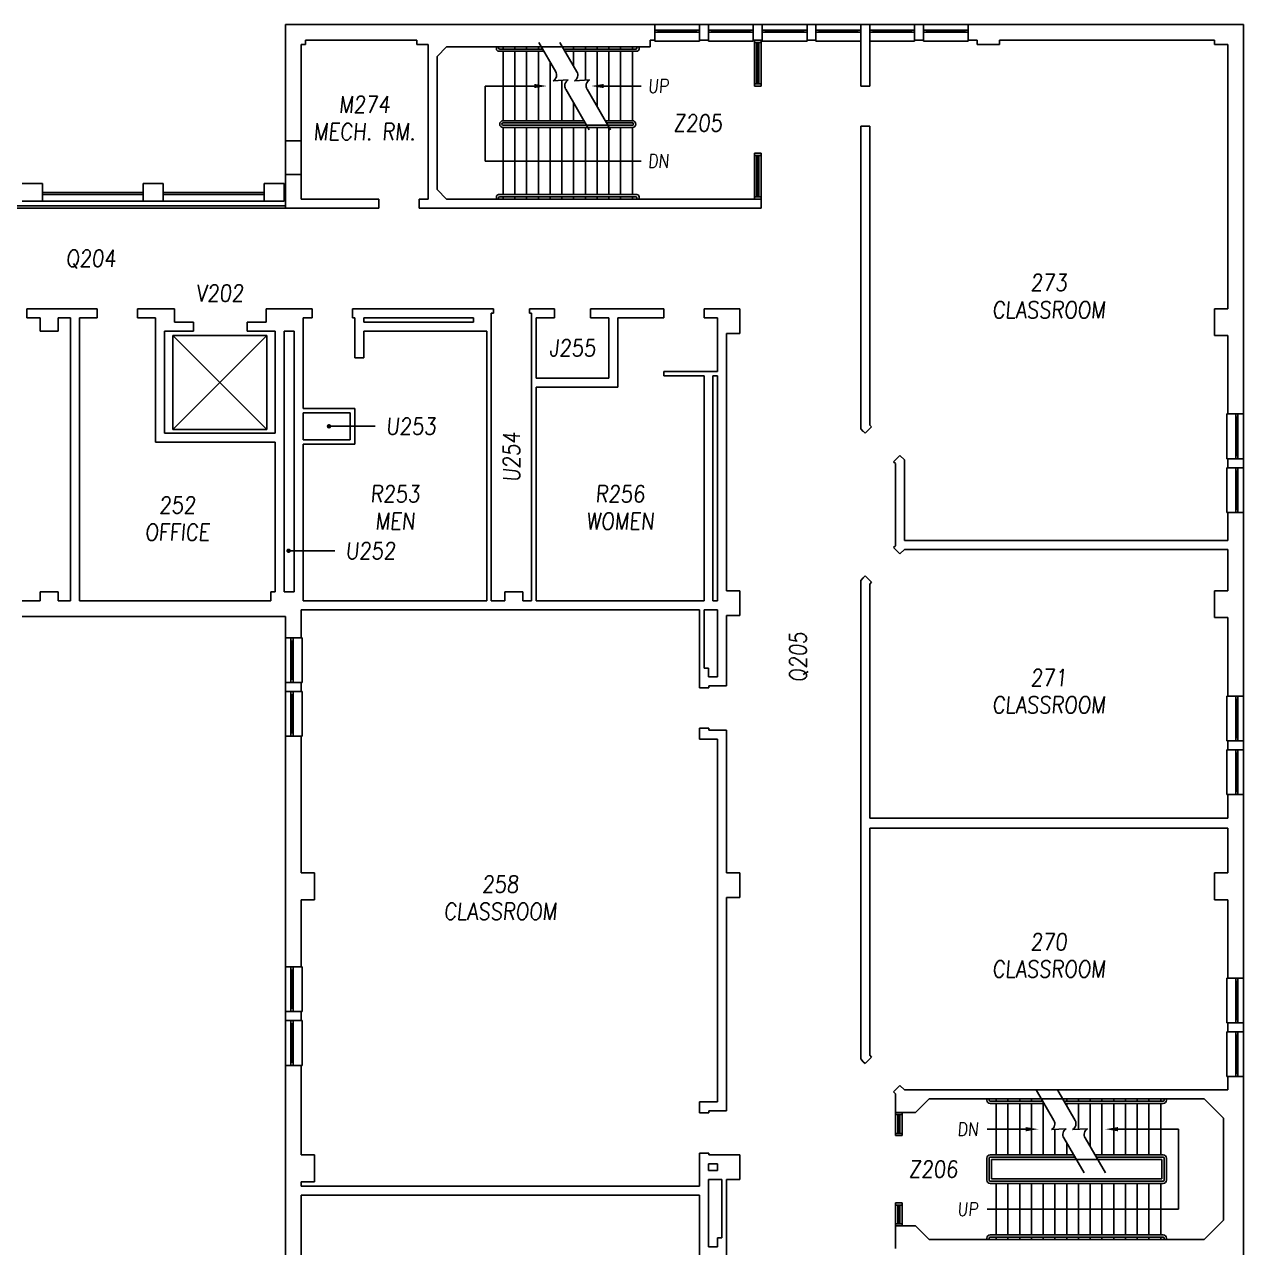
# Model space of a CAD drawing. Extents: x 1039 to 4057, y 664 to 3356.
# Drawn here: x 2968 to 4057, y 2000 to 3092 of the extents above; entities that cross this region are included whole.
import ezdxf
from ezdxf.enums import TextEntityAlignment as Align

# ---------------------------------------------------------------- set-up
doc = ezdxf.new("R2010")
doc.units = 0
doc.header["$MEASUREMENT"] = 0
for name, color, linetype in [('A-BELOW', 111, 'CONTINUOUS'), ('A-FS-ID', 6, 'CONTINUOUS'), ('A-FS-NM', 6, 'CONTINUOUS'), ('A-GLAZ', 191, 'CONTINUOUS'), ('A-STRS', 4, 'CONTINUOUS'), ('A-WL-EX', 171, 'CONTINUOUS')]:
    doc.layers.add(name, color=color, linetype=linetype)
doc.styles.get("Standard").update_dxf_attribs({"font": 'ROMANS', "width": 0.85, "oblique": 5, "height": 15})

msp = doc.modelspace()

# ---------------------------------------------------------------- linework, layer by layer
at = {"layer": 'A-BELOW'}
for p, q in [((3570.8, 3092.5), (3530.8, 3092.5)), ((3618.8, 3092.5), (3578.8, 3092.5)), ((3666.8, 3092.5), (3626.8, 3092.5)), ((3714.8, 3092.5), (3674.8, 3092.5)), ((3762.8, 3092.5), (3722.8, 3092.5)), ((3810.8, 3092.5), (3770.8, 3092.5)), ((3530.8, 3077.5), (3530.8, 3078.5)), ((3570.8, 3077.5), (3530.8, 3077.5)), ((3570.8, 3078.5), (3570.8, 3077.5)), ((3578.8, 3077.5), (3578.8, 3078.5)), ((3618.8, 3077.5), (3578.8, 3077.5)), ((3618.8, 3078.5), (3618.8, 3077.5)), ((3619.8, 3076.5), (3619.8, 3039.5)), ((3625.8, 3076.5), (3625.8, 3039.5)), ((3626.8, 3077.5), (3626.8, 3078.5)), ((3666.8, 3077.5), (3626.8, 3077.5)), ((3666.8, 3078.5), (3666.8, 3077.5)), ((3674.8, 3077.5), (3674.8, 3078.5)), ((3714.8, 3077.5), (3674.8, 3077.5)), ((3762.8, 3077.5), (3722.8, 3077.5)), ((3762.8, 3078.5), (3762.8, 3077.5)), ((3770.8, 3077.5), (3770.8, 3078.5)), ((3810.8, 3077.5), (3770.8, 3077.5)), ((3810.8, 3078.5), (3810.8, 3077.5)), ((3200.8, 2988.5), (3200.8, 2958.5)), ((3214.8, 2988.5), (3214.8, 2958.5)), ((3619.8, 2975.5), (3619.8, 2938.5)), ((3625.8, 2975.5), (3625.8, 2938.5)), ((2643.8, 2930.5), (3200.8, 2930.5)), ((2983.8, 2934.5), (3073.8, 2934.5)), ((3091.8, 2934.5), (3181.8, 2934.5)), ((2641.8, 2928.5), (3200.8, 2928.5)), ((4041.8, 2704.5), (4041.8, 2744.5)), ((4041.8, 2744.5), (4042.8, 2744.5)), ((4056.8, 2704.5), (4056.8, 2744.5)), ((4042.8, 2704.5), (4041.8, 2704.5)), ((4041.8, 2656.5), (4041.8, 2696.5)), ((4041.8, 2696.5), (4042.8, 2696.5)), ((4056.8, 2656.5), (4056.8, 2696.5)), ((4042.8, 2656.5), (4041.8, 2656.5)), ((3200.8, 2544.5), (3200.8, 2504.5)), ((3214.8, 2544.5), (3215.8, 2544.5)), ((3215.8, 2544.5), (3215.8, 2504.5)), ((3215.8, 2504.5), (3214.8, 2504.5)), ((3200.8, 2496.5), (3200.8, 2456.5)), ((3214.8, 2496.5), (3215.8, 2496.5)), ((3215.8, 2496.5), (3215.8, 2456.5)), ((4041.8, 2452.5), (4041.8, 2492.5)), ((4041.8, 2492.5), (4042.8, 2492.5)), ((4056.8, 2452.5), (4056.8, 2492.5)), ((3215.8, 2456.5), (3214.8, 2456.5)), ((4042.8, 2452.5), (4041.8, 2452.5)), ((4041.8, 2444.5), (4042.8, 2444.5)), ((4041.8, 2404.5), (4041.8, 2444.5)), ((4056.8, 2404.5), (4056.8, 2444.5)), ((4042.8, 2404.5), (4041.8, 2404.5)), ((3200.8, 2250.5), (3200.8, 2210.5)), ((3214.8, 2250.5), (3215.8, 2250.5)), ((3215.8, 2250.5), (3215.8, 2210.5)), ((4041.8, 2200.5), (4041.8, 2240.5)), ((4041.8, 2240.5), (4042.8, 2240.5)), ((4056.8, 2200.5), (4056.8, 2240.5)), ((3215.8, 2210.5), (3214.8, 2210.5)), ((3200.8, 2202.5), (3200.8, 2162.5)), ((3214.8, 2202.5), (3215.8, 2202.5)), ((3215.8, 2202.5), (3215.8, 2162.5)), ((4042.8, 2200.5), (4041.8, 2200.5)), ((4041.8, 2152.5), (4041.8, 2192.5)), ((4041.8, 2192.5), (4042.8, 2192.5)), ((4056.8, 2152.5), (4056.8, 2192.5)), ((3215.8, 2162.5), (3214.8, 2162.5)), ((4042.8, 2152.5), (4041.8, 2152.5)), ((3745.8, 2118.5), (3745.8, 2101.7)), ((3751.8, 2118.5), (3751.8, 2101.7)), ((3745.8, 2037.7), (3745.8, 2021)), ((3751.8, 2037.7), (3751.8, 2021))]:
    msp.add_line(p, q, dxfattribs=at)
at = {"layer": 'A-FS-ID'}
for p, q in [((3239.8, 2733.5), (3281, 2733.5)), ((3203.7, 2622.3), (3244.9, 2622.3))]:
    msp.add_line(p, q, dxfattribs=at)
at = {"layer": 'A-FS-ID', "const_width": 2}
for points in [[(3238.8, 2733.5, 1), (3240.8, 2733.5, 1)], [(3202.7, 2622.3, 1), (3204.7, 2622.3, 1)]]:
    msp.add_lwpolyline(points, format="xyb", close=True, dxfattribs=at)
at = {"layer": 'A-GLAZ'}
for p, q in [((3530.8, 3087.5), (3570.8, 3087.5)), ((3530.8, 3085.5), (3570.8, 3085.5)), ((3533.8, 3085.5), (3533.8, 3087.5)), ((3533.8, 3087.2), (3567.8, 3087.2)), ((3533.8, 3086.7), (3567.8, 3086.7)), ((3533.8, 3086.5), (3567.8, 3086.5)), ((3567.8, 3085.5), (3567.8, 3087.5)), ((3578.8, 3087.5), (3618.8, 3087.5)), ((3578.8, 3085.5), (3618.8, 3085.5)), ((3581.8, 3085.5), (3581.8, 3087.5)), ((3581.8, 3087.2), (3615.8, 3087.2)), ((3581.8, 3086.7), (3615.8, 3086.7)), ((3581.8, 3086.5), (3615.8, 3086.5)), ((3615.8, 3085.5), (3615.8, 3087.5)), ((3626.8, 3087.5), (3666.8, 3087.5)), ((3626.8, 3085.5), (3666.8, 3085.5)), ((3629.8, 3085.5), (3629.8, 3087.5)), ((3629.8, 3087.2), (3663.8, 3087.2)), ((3629.8, 3086.7), (3663.8, 3086.7)), ((3629.8, 3086.5), (3663.8, 3086.5)), ((3663.8, 3085.5), (3663.8, 3087.5)), ((3674.8, 3087.5), (3714.8, 3087.5)), ((3674.8, 3085.5), (3714.8, 3085.5)), ((3677.8, 3085.5), (3677.8, 3087.5)), ((3677.8, 3087.2), (3711.8, 3087.2)), ((3677.8, 3086.7), (3711.8, 3086.7)), ((3677.8, 3086.5), (3711.8, 3086.5)), ((3711.8, 3085.5), (3711.8, 3087.5)), ((3722.8, 3087.5), (3762.8, 3087.5)), ((3722.8, 3085.5), (3762.8, 3085.5)), ((3725.8, 3085.5), (3725.8, 3087.5)), ((3725.8, 3087.2), (3759.8, 3087.2)), ((3725.8, 3086.7), (3759.8, 3086.7)), ((3725.8, 3086.5), (3759.8, 3086.5)), ((3759.8, 3085.5), (3759.8, 3087.5)), ((3770.8, 3087.5), (3810.8, 3087.5)), ((3770.8, 3085.5), (3810.8, 3085.5)), ((3773.8, 3085.5), (3773.8, 3087.5)), ((3773.8, 3087.2), (3807.8, 3087.2)), ((3773.8, 3086.7), (3807.8, 3086.7)), ((3773.8, 3086.5), (3807.8, 3086.5)), ((3807.8, 3085.5), (3807.8, 3087.5)), ((3619.8, 3078.5), (3619.8, 3076.5)), ((3625.8, 3076.5), (3619.8, 3076.5)), ((3621.8, 3076.5), (3621.8, 3039.5)), ((3622, 3076.5), (3622, 3039.5)), ((3623.5, 3076.5), (3623.5, 3039.5)), ((3623.8, 3076.5), (3623.8, 3039.5)), ((3625.8, 3078.5), (3625.8, 3076.5)), ((3619.8, 3039.5), (3625.8, 3039.5)), ((3619.8, 3039.5), (3619.8, 3037.5)), ((3625.8, 3039.5), (3625.8, 3037.5)), ((3619.8, 3037.5), (3625.8, 3037.5)), ((3619.8, 2977.5), (3625.8, 2977.5)), ((3619.8, 2977.5), (3619.8, 2975.5)), ((3619.8, 2975.5), (3625.8, 2975.5)), ((3621.8, 2975.5), (3621.8, 2938.5)), ((3622, 2975.5), (3622, 2938.5)), ((3623.5, 2975.5), (3623.5, 2938.5)), ((3623.8, 2975.5), (3623.8, 2938.5)), ((3625.8, 2977.5), (3625.8, 2975.5)), ((2983.8, 2942.5), (3073.8, 2942.5)), ((2983.8, 2940.5), (3073.8, 2940.5)), ((3091.8, 2942.5), (3181.8, 2942.5)), ((3091.8, 2940.5), (3181.8, 2940.5)), ((3619.8, 2938.5), (3625.8, 2938.5)), ((3619.8, 2938.5), (3619.8, 2936.5)), ((3625.8, 2938.5), (3625.8, 2936.5)), ((4049.8, 2744.5), (4049.8, 2704.5)), ((4051.8, 2744.5), (4051.8, 2704.5)), ((4049.8, 2741.5), (4051.8, 2741.5)), ((4050.8, 2741.5), (4050.8, 2707.5)), ((4051, 2741.5), (4051, 2707.5)), ((4051.5, 2741.5), (4051.5, 2707.5)), ((4049.8, 2707.5), (4051.8, 2707.5)), ((4049.8, 2696.5), (4049.8, 2656.5)), ((4049.8, 2693.5), (4051.8, 2693.5)), ((4050.8, 2693.5), (4050.8, 2659.5)), ((4051, 2693.5), (4051, 2659.5)), ((4051.5, 2693.5), (4051.5, 2659.5)), ((4051.8, 2696.5), (4051.8, 2656.5)), ((4049.8, 2659.5), (4051.8, 2659.5)), ((3205.8, 2504.5), (3205.8, 2544.5)), ((3207.8, 2541.5), (3205.8, 2541.5)), ((3206, 2507.5), (3206, 2541.5)), ((3206.5, 2507.5), (3206.5, 2541.5)), ((3206.8, 2507.5), (3206.8, 2541.5)), ((3207.8, 2504.5), (3207.8, 2544.5)), ((3207.8, 2507.5), (3205.8, 2507.5)), ((3205.8, 2456.5), (3205.8, 2496.5)), ((3207.8, 2493.5), (3205.8, 2493.5)), ((3206, 2459.5), (3206, 2493.5)), ((3206.5, 2459.5), (3206.5, 2493.5)), ((3206.8, 2459.5), (3206.8, 2493.5)), ((3207.8, 2456.5), (3207.8, 2496.5)), ((4049.8, 2492.5), (4049.8, 2452.5)), ((4051.8, 2492.5), (4051.8, 2452.5)), ((4049.8, 2489.5), (4051.8, 2489.5)), ((4050.8, 2489.5), (4050.8, 2455.5)), ((4051, 2489.5), (4051, 2455.5)), ((4051.5, 2489.5), (4051.5, 2455.5)), ((3207.8, 2459.5), (3205.8, 2459.5)), ((4049.8, 2455.5), (4051.8, 2455.5)), ((4049.8, 2444.5), (4049.8, 2404.5)), ((4049.8, 2441.5), (4051.8, 2441.5)), ((4050.8, 2441.5), (4050.8, 2407.5)), ((4051, 2441.5), (4051, 2407.5)), ((4051.5, 2441.5), (4051.5, 2407.5)), ((4051.8, 2444.5), (4051.8, 2404.5)), ((4049.8, 2407.5), (4051.8, 2407.5)), ((3205.8, 2210.5), (3205.8, 2250.5)), ((3207.8, 2247.5), (3205.8, 2247.5)), ((3206, 2213.5), (3206, 2247.5)), ((3206.5, 2213.5), (3206.5, 2247.5)), ((3206.8, 2213.5), (3206.8, 2247.5)), ((3207.8, 2210.5), (3207.8, 2250.5)), ((4049.8, 2240.5), (4049.8, 2200.5)), ((4051.8, 2240.5), (4051.8, 2200.5)), ((4049.8, 2237.5), (4051.8, 2237.5)), ((4050.8, 2237.5), (4050.8, 2203.5)), ((4051, 2237.5), (4051, 2203.5)), ((4051.5, 2237.5), (4051.5, 2203.5)), ((3207.8, 2213.5), (3205.8, 2213.5)), ((3205.8, 2162.5), (3205.8, 2202.5)), ((3207.8, 2199.5), (3205.8, 2199.5)), ((3206, 2165.5), (3206, 2199.5)), ((3206.5, 2165.5), (3206.5, 2199.5)), ((3206.8, 2165.5), (3206.8, 2199.5)), ((3207.8, 2162.5), (3207.8, 2202.5)), ((4049.8, 2203.5), (4051.8, 2203.5)), ((4049.8, 2192.5), (4049.8, 2152.5)), ((4049.8, 2189.5), (4051.8, 2189.5)), ((4050.8, 2189.5), (4050.8, 2155.5)), ((4051, 2189.5), (4051, 2155.5)), ((4051.5, 2189.5), (4051.5, 2155.5)), ((4051.8, 2192.5), (4051.8, 2152.5)), ((3207.8, 2165.5), (3205.8, 2165.5)), ((4049.8, 2155.5), (4051.8, 2155.5)), ((3745.8, 2120.5), (3745.8, 2118.5)), ((3751.8, 2120.5), (3751.8, 2118.5)), ((3751.8, 2118.5), (3745.8, 2118.5)), ((3747.8, 2118.5), (3747.8, 2101.7)), ((3748, 2118.5), (3748, 2101.7)), ((3749.5, 2118.5), (3749.5, 2101.7)), ((3749.8, 2118.5), (3749.8, 2101.7)), ((3745.8, 2101.7), (3745.8, 2099.7)), ((3745.8, 2101.7), (3751.8, 2101.7)), ((3745.8, 2099.7), (3751.8, 2099.7)), ((3751.8, 2101.7), (3751.8, 2099.7)), ((3745.8, 2039.7), (3745.8, 2037.7)), ((3745.8, 2039.7), (3751.8, 2039.7)), ((3745.8, 2037.7), (3751.8, 2037.7)), ((3747.8, 2021), (3747.8, 2037.7)), ((3748, 2021), (3748, 2037.7)), ((3749.5, 2021), (3749.5, 2037.7)), ((3749.8, 2021), (3749.8, 2037.7)), ((3751.8, 2039.7), (3751.8, 2037.7)), ((3745.8, 2021), (3751.8, 2021)), ((3745.8, 2019), (3745.8, 2021)), ((3751.8, 2019), (3751.8, 2021))]:
    msp.add_line(p, q, dxfattribs=at)
at = {"layer": 'A-STRS'}
for p, q in [((3389.3, 3072.5), (3389.3, 3070.5)), ((3391.3, 3072.5), (3391.3, 3071.5)), ((3395.3, 3072.5), (3395.3, 3070.5)), ((3405.8, 3072.5), (3405.8, 3070.5)), ((3416.3, 3072.5), (3416.3, 3070.5)), ((3426.8, 3072.5), (3426.8, 3070.5)), ((3427.1, 3076.5), (3442.3, 3050.3)), ((3446.1, 3076.5), (3461.3, 3050.3)), ((3458.3, 3072.5), (3458.3, 3070.5)), ((3468.8, 3072.5), (3468.8, 3070.5)), ((3479.3, 3072.5), (3479.3, 3070.5)), ((3489.8, 3072.5), (3489.8, 3070.5)), ((3500.3, 3072.5), (3500.3, 3070.5)), ((3510.8, 3072.5), (3510.8, 3070.5)), ((3514.8, 3072.5), (3514.8, 3071.5)), ((3516.8, 3072.5), (3516.8, 3070.5)), ((3431.7, 3068.5), (3391.3, 3068.5)), ((3430.6, 3070.5), (3392.3, 3070.5)), ((3395.3, 3068.5), (3395.3, 3006.5)), ((3405.8, 3068.5), (3405.8, 3006.5)), ((3416.3, 3068.5), (3416.3, 3006.5)), ((3426.8, 3068.5), (3426.8, 3006.5)), ((3513.8, 3070.5), (3449.6, 3070.5)), ((3514.8, 3068.5), (3450.7, 3068.5)), ((3458.3, 3068.5), (3458.3, 3055.5)), ((3468.8, 3068.5), (3468.8, 3042.7)), ((3479.3, 3068.5), (3479.3, 3019.1)), ((3489.8, 3068.5), (3489.8, 3006.5)), ((3500.3, 3068.5), (3500.3, 3006.5)), ((3510.8, 3068.5), (3510.8, 3006.5)), ((3437.3, 3058.9), (3437.3, 3006.5)), ((3440.1, 3042.1), (3453.4, 3042.9)), ((3447.8, 3042.6), (3447.8, 3006.5)), ((3459.1, 3042.1), (3472.4, 3042.9)), ((3423.1, 3037.5), (3379.3, 3037.5)), ((3379.3, 2970.5), (3379.3, 3037.5)), ((3451.3, 3034.7), (3472.2, 2998.5)), ((3470.3, 3034.7), (3491.2, 2998.5)), ((3485.3, 3037.5), (3518.8, 3037.5)), ((3458.3, 3022.6), (3458.3, 3006.5)), ((3467.5, 3006.5), (3395.3, 3006.5)), ((3510.8, 3006.5), (3486.5, 3006.5)), ((3468.7, 3004.5), (3395.3, 3004.5)), ((3510.8, 3002.5), (3395.3, 3002.5)), ((3395.3, 2940.5), (3395.3, 3000.5)), ((3510.8, 3000.5), (3395.3, 3000.5)), ((3405.8, 2940.5), (3405.8, 3000.5)), ((3416.3, 2940.5), (3416.3, 3000.5)), ((3426.8, 2940.5), (3426.8, 3000.5)), ((3437.3, 2940.5), (3437.3, 3000.5)), ((3447.8, 2940.5), (3447.8, 3000.5)), ((3458.3, 2940.5), (3458.3, 3000.5)), ((3468.8, 2940.5), (3468.8, 3000.5)), ((3479.3, 2940.5), (3479.3, 3000.5)), ((3510.8, 3004.5), (3487.7, 3004.5)), ((3489.8, 2940.5), (3489.8, 3000.5)), ((3500.3, 2940.5), (3500.3, 3000.5)), ((3510.8, 2940.5), (3510.8, 3000.5)), ((3379.3, 2970.5), (3518.8, 2970.5)), ((3514.8, 2940.5), (3391.3, 2940.5)), ((3389.3, 2936.5), (3389.3, 2938.5)), ((3391.3, 2936.5), (3391.3, 2937.5)), ((3513.8, 2938.5), (3392.3, 2938.5)), ((3395.3, 2936.5), (3395.3, 2938.5)), ((3405.8, 2936.5), (3405.8, 2938.5)), ((3416.3, 2936.5), (3416.3, 2938.5)), ((3426.8, 2936.5), (3426.8, 2938.5)), ((3437.3, 2936.5), (3437.3, 2938.5)), ((3447.8, 2936.5), (3447.8, 2938.5)), ((3458.3, 2936.5), (3458.3, 2938.5)), ((3468.8, 2936.5), (3468.8, 2938.5)), ((3479.3, 2936.5), (3479.3, 2938.5)), ((3489.8, 2936.5), (3489.8, 2938.5)), ((3500.3, 2936.5), (3500.3, 2938.5)), ((3510.8, 2936.5), (3510.8, 2938.5)), ((3514.8, 2936.5), (3514.8, 2937.5)), ((3516.8, 2936.5), (3516.8, 2938.5)), ((3100.3, 2814.5), (3184.3, 2814.5)), ((3100.3, 2814.5), (3184.3, 2730.5)), ((3184.3, 2814.5), (3100.3, 2730.5)), ((3100.3, 2730.5), (3100.3, 2814.5)), ((3184.3, 2814.5), (3184.3, 2730.5)), ((3100.3, 2730.5), (3184.3, 2730.5)), ((3827.5, 2131.5), (3827.5, 2132.5)), ((3829.5, 2131.5), (3829.5, 2132.5)), ((3835.8, 2132.5), (3835.8, 2130.5)), ((3846.3, 2132.5), (3846.3, 2130.5)), ((3856.8, 2132.5), (3856.8, 2130.5)), ((3867.3, 2132.5), (3867.3, 2130.5)), ((3871.5, 2140.6), (3887.3, 2113.3)), ((3890.5, 2140.6), (3906.3, 2113.3)), ((3898.8, 2132.5), (3898.8, 2130.5)), ((3909.3, 2132.5), (3909.3, 2130.5)), ((3919.8, 2132.5), (3919.8, 2130.5)), ((3930.3, 2130.5), (3930.3, 2132.5)), ((3940.8, 2130.5), (3940.8, 2132.5)), ((3951.3, 2130.5), (3951.3, 2132.5)), ((3961.8, 2130.5), (3961.8, 2132.5)), ((3972.3, 2130.5), (3972.3, 2132.5)), ((3982.8, 2130.5), (3982.8, 2132.5)), ((3985.9, 2132.5), (3985.9, 2131.5)), ((3987.9, 2132.5), (3987.9, 2131.5)), ((3877.3, 2130.5), (3830.5, 2130.5)), ((3878.5, 2128.5), (3830.5, 2128.5)), ((3835.8, 2082.5), (3835.8, 2128.5)), ((3846.3, 2082.5), (3846.3, 2128.5)), ((3856.8, 2082.5), (3856.8, 2128.5)), ((3867.3, 2082.5), (3867.3, 2128.5)), ((3877.8, 2082.5), (3877.8, 2128.5)), ((3984.9, 2130.5), (3896.3, 2130.5)), ((3984.9, 2128.5), (3897.5, 2128.5)), ((3898.8, 2126.3), (3898.8, 2128.5)), ((3909.3, 2105.4), (3909.3, 2128.5)), ((3919.8, 2089.9), (3919.8, 2128.5)), ((3930.3, 2082.5), (3930.3, 2128.5)), ((3940.8, 2082.5), (3940.8, 2128.5)), ((3951.3, 2082.5), (3951.3, 2128.5)), ((3961.8, 2082.5), (3961.8, 2128.5)), ((3972.3, 2082.5), (3972.3, 2128.5)), ((3982.8, 2082.5), (3982.8, 2128.5)), ((3867.3, 2105.5), (3827.8, 2105.5)), ((3885.1, 2105.1), (3898.4, 2105.9)), ((3888.3, 2082.5), (3888.3, 2105.3)), ((3904.1, 2105.1), (3917.4, 2105.9)), ((3944.5, 2105.5), (3998.8, 2105.5)), ((3998.8, 2034), (3998.8, 2105.5)), ((3896.3, 2097.7), (3914.3, 2066.5)), ((3898.8, 2082.5), (3898.8, 2093.4)), ((3915.3, 2097.7), (3933.3, 2066.5)), ((3827.5, 2079.5), (3827.5, 2060)), ((3829.5, 2079.5), (3829.5, 2060)), ((3905, 2082.5), (3830.5, 2082.5)), ((3906.2, 2080.5), (3830.5, 2080.5)), ((3831.5, 2078.5), (3831.5, 2061)), ((3983.9, 2078.5), (3831.5, 2078.5)), ((3984.9, 2082.5), (3924, 2082.5)), ((3984.9, 2080.5), (3925.2, 2080.5)), ((3983.9, 2078.5), (3983.9, 2061)), ((3985.9, 2079.5), (3985.9, 2060)), ((3987.9, 2079.5), (3987.9, 2060)), ((3984.9, 2059), (3830.5, 2059)), ((3984.9, 2057), (3830.5, 2057)), ((3983.9, 2061), (3831.5, 2061)), ((3835.8, 2011), (3835.8, 2057)), ((3846.3, 2011), (3846.3, 2057)), ((3856.8, 2011), (3856.8, 2057)), ((3867.3, 2011), (3867.3, 2057)), ((3877.8, 2011), (3877.8, 2057)), ((3888.3, 2011), (3888.3, 2057)), ((3898.8, 2011), (3898.8, 2057)), ((3909.3, 2011), (3909.3, 2057)), ((3919.8, 2011), (3919.8, 2057)), ((3930.3, 2011), (3930.3, 2057)), ((3940.8, 2011), (3940.8, 2057)), ((3951.3, 2011), (3951.3, 2057)), ((3961.8, 2011), (3961.8, 2057)), ((3972.3, 2011), (3972.3, 2057)), ((3982.8, 2011), (3982.8, 2057)), ((3998.8, 2034), (3827.8, 2034)), ((3984.9, 2011), (3830.5, 2011)), ((3827.5, 2008), (3827.5, 2007)), ((3829.5, 2008), (3829.5, 2007)), ((3984.9, 2009), (3830.5, 2009)), ((3835.8, 2007), (3835.8, 2009)), ((3846.3, 2007), (3846.3, 2009)), ((3856.8, 2007), (3856.8, 2009)), ((3867.3, 2007), (3867.3, 2009)), ((3877.8, 2007), (3877.8, 2009)), ((3888.3, 2007), (3888.3, 2009)), ((3898.8, 2007), (3898.8, 2009)), ((3909.3, 2007), (3909.3, 2009)), ((3919.8, 2007), (3919.8, 2009)), ((3930.3, 2007), (3930.3, 2009)), ((3940.8, 2007), (3940.8, 2009)), ((3951.3, 2007), (3951.3, 2009)), ((3961.8, 2007), (3961.8, 2009)), ((3972.3, 2007), (3972.3, 2009)), ((3982.8, 2007), (3982.8, 2009)), ((3985.9, 2007), (3985.9, 2008)), ((3987.9, 2007), (3987.9, 2008))]:
    msp.add_line(p, q, dxfattribs=at)
for centre, radius, start, end in [((3392.3, 3071.5), 1, 180, 270), ((3513.8, 3071.5), 1, 270, 0), ((3391.3, 3070.5), 2, 180, 270), ((3514.8, 3070.5), 2, 270, 0), ((3437.1, 3047.3), 6, 300, 30), ((3456.1, 3047.3), 6, 300, 30), ((3456.4, 3037.7), 6, 120, 210), ((3475.4, 3037.7), 6, 120, 210), ((3395.3, 3003.5), 3, 90, 270), ((3510.8, 3003.5), 3, 270, 90), ((3395.3, 3003.5), 1, 90, 270), ((3510.8, 3003.5), 1, 270, 90), ((3391.3, 2938.5), 2, 90, 180), ((3514.8, 2938.5), 2, 0, 90), ((3392.3, 2937.5), 1, 90, 180), ((3513.8, 2937.5), 1, 0, 90), ((3830.5, 2131.5), 3, 180, 270), ((3830.5, 2131.5), 1, 180, 270.0019), ((3984.9, 2131.5), 1, 270, 0), ((3984.9, 2131.5), 3, 270, 0), ((3882.1, 2110.3), 6, 300, 30), ((3901.1, 2110.3), 6, 300, 30), ((3901.4, 2100.7), 6, 120, 210), ((3920.4, 2100.7), 6, 120, 210), ((3830.5, 2079.5), 3, 90, 180), ((3830.5, 2079.5), 1, 90, 180), ((3984.9, 2079.5), 3, 0, 90), ((3984.9, 2079.5), 1, 0, 90), ((3830.5, 2060), 3, 180, 270), ((3830.5, 2060), 1, 180, 270), ((3984.9, 2060), 1, 270, 0), ((3984.9, 2060), 3, 270, 0), ((3830.5, 2008), 3, 90, 180), ((3984.9, 2008), 3, 0, 90), ((3830.5, 2008), 1, 90, 180), ((3984.9, 2008), 1, 0, 90)]:
    msp.add_arc(centre, radius, start, end, dxfattribs=at)
for points in [[(3423.1, 3039.4), (3423.1, 3035.6), (3434.3, 3037.5)], [(3485.3, 3035.6), (3485.3, 3039.4), (3474.1, 3037.5)], [(3862.2, 2107.4), (3862.2, 2103.6), (3873.5, 2105.5)], [(3944.5, 2103.6), (3944.5, 2107.4), (3933.3, 2105.5)]]:
    msp.add_solid(points, dxfattribs=at)
at = {"layer": 'A-WL-EX'}
for p, q in [((3530.8, 3092.5), (3200.8, 3092.5)), ((3200.8, 3092.5), (3200.8, 3005.5)), ((3530.8, 3078.5), (3530.8, 3092.5)), ((3570.8, 3092.5), (3578.8, 3092.5)), ((3570.8, 3078.5), (3570.8, 3092.5)), ((3578.8, 3078.5), (3578.8, 3092.5)), ((3618.8, 3092.5), (3626.8, 3092.5)), ((3618.8, 3078.5), (3618.8, 3092.5)), ((3626.8, 3078.5), (3626.8, 3092.5)), ((3666.8, 3092.5), (3674.8, 3092.5)), ((3666.8, 3078.5), (3666.8, 3092.5)), ((3674.8, 3078.5), (3674.8, 3092.5)), ((3714.8, 3092.5), (3722.8, 3092.5)), ((3714.8, 3078.5), (3714.8, 3092.5)), ((3722.8, 3078.5), (3722.8, 3092.5)), ((3762.8, 3092.5), (3770.8, 3092.5)), ((3762.8, 3078.5), (3762.8, 3092.5)), ((3770.8, 3078.5), (3770.8, 3092.5)), ((4056.8, 3092.5), (3810.8, 3092.5)), ((3810.8, 3078.5), (3810.8, 3092.5)), ((4056.8, 3092.5), (4056.8, 2744.5)), ((3200.8, 3078.5), (3200.8, 2988.5)), ((3214.8, 3074.5), (3214.8, 2988.5)), ((3218.8, 3074.5), (3214.8, 3074.5)), ((3318.3, 3078.5), (3218.8, 3078.5)), ((3218.8, 3078.5), (3218.8, 3074.5)), ((3318.3, 3078.5), (3318.3, 3074.5)), ((3318.3, 3074.5), (3328.3, 3074.5)), ((3328.3, 3074.5), (3328.3, 2936.5)), ((3344.7, 3072.5), (3336.3, 3064)), ((3344.7, 3072.5), (3526.8, 3072.5)), ((3526.8, 3072.5), (3526.8, 3078.5)), ((3530.8, 3078.5), (3526.8, 3078.5)), ((3570.8, 3078.5), (3578.8, 3078.5)), ((3618.8, 3078.5), (3626.8, 3078.5)), ((3666.8, 3078.5), (3674.8, 3078.5)), ((3714.8, 3078.6), (3714.8, 3037.5)), ((3722.8, 3078.5), (3722.8, 3037.5)), ((3762.8, 3078.5), (3770.8, 3078.5)), ((3810.8, 3078.5), (3818.8, 3078.5)), ((3818.8, 3078.5), (3818.8, 3074.5)), ((3818.8, 3074.5), (3838.8, 3074.5)), ((4030.8, 3078.5), (3838.8, 3078.5)), ((3838.8, 3074.5), (3838.8, 3078.5)), ((4030.8, 3078.5), (4030.8, 3074.5)), ((4030.8, 3074.5), (4042.8, 3074.5)), ((4042.8, 3074.5), (4042.8, 2838.5)), ((3336.3, 3064), (3336.3, 2945)), ((3714.8, 3037.5), (3722.8, 3037.5)), ((3714.8, 3001.5), (3714.8, 2731.2)), ((3714.8, 3001.5), (3722.8, 3001.5)), ((3722.8, 3001.5), (3722.8, 2734.5)), ((3200.8, 2988.5), (3214.8, 2988.5)), ((2965.8, 2950.5), (2983.8, 2950.5)), ((2983.8, 2950.5), (2983.8, 2934.5)), ((3073.8, 2950.5), (3073.8, 2934.5)), ((3073.8, 2950.5), (3091.8, 2950.5)), ((3091.8, 2950.5), (3091.8, 2934.5)), ((3181.8, 2950.5), (3181.8, 2934.5)), ((3181.8, 2950.5), (3199.8, 2950.5)), ((3199.8, 2950.5), (3199.8, 2934.5)), ((3200.8, 2958.5), (3200.8, 2928.5)), ((3200.8, 2958.5), (3214.8, 2958.5)), ((3214.8, 2958.5), (3214.8, 2936.5)), ((3344.7, 2936.5), (3336.3, 2945)), ((2965.8, 2934.5), (2983.8, 2934.5)), ((3073.8, 2934.5), (3091.8, 2934.5)), ((3181.8, 2934.5), (3199.8, 2934.5)), ((3284.3, 2936.5), (3214.8, 2936.5)), ((3284.3, 2936.5), (3284.3, 2928.5)), ((3328.3, 2936.5), (3320.3, 2936.5)), ((3320.3, 2936.5), (3320.3, 2928.5)), ((3625.8, 2936.5), (3344.7, 2936.5)), ((3625.8, 2936.5), (3625.8, 2928.5)), ((3284.3, 2928.5), (3200.8, 2928.5)), ((3625.8, 2928.5), (3320.3, 2928.5)), ((3032.8, 2838.5), (2969.8, 2838.5)), ((2969.8, 2830.5), (2969.8, 2838.5)), ((2981.8, 2830.5), (2969.8, 2830.5)), ((2981.8, 2818.5), (2981.8, 2830.5)), ((3008.8, 2830.5), (2997.8, 2830.5)), ((2997.8, 2830.5), (2997.8, 2818.5)), ((3008.8, 2830.5), (3008.8, 2577.5)), ((3016.8, 2830.5), (3016.8, 2577.5)), ((3032.8, 2830.5), (3016.8, 2830.5)), ((3032.8, 2830.5), (3032.8, 2838.5)), ((3101.8, 2838.5), (3068.8, 2838.5)), ((3068.8, 2830.5), (3068.8, 2838.5)), ((3084.8, 2830.5), (3068.8, 2830.5)), ((3084.8, 2830.5), (3084.8, 2719.2)), ((3101.8, 2826.5), (3101.8, 2838.5)), ((3224.8, 2838.5), (3183.8, 2838.5)), ((3183.8, 2826.5), (3183.8, 2838.5)), ((3216.8, 2749.5), (3216.8, 2830.5)), ((3224.8, 2830.5), (3216.8, 2830.5)), ((3224.8, 2838.5), (3224.8, 2830.5)), ((3386.8, 2838.5), (3260.8, 2838.5)), ((3260.8, 2838.5), (3260.8, 2830.5)), ((3262.8, 2830.5), (3260.8, 2830.5)), ((3262.8, 2794.5), (3262.8, 2830.5)), ((3368.8, 2830.5), (3270.8, 2830.5)), ((3270.8, 2826.5), (3270.8, 2830.5)), ((3368.8, 2826.5), (3368.8, 2830.5)), ((3384.8, 2577.5), (3384.8, 2834.5)), ((3386.8, 2834.5), (3384.8, 2834.5)), ((3386.8, 2834.5), (3386.8, 2838.5)), ((3441.3, 2838.5), (3418.8, 2838.5)), ((3418.8, 2834.5), (3418.8, 2838.5)), ((3420.8, 2834.5), (3418.8, 2834.5)), ((3420.8, 2577.5), (3420.8, 2834.5)), ((3424.8, 2776.5), (3424.8, 2830.5)), ((3441.3, 2830.5), (3424.8, 2830.5)), ((3441.3, 2830.5), (3441.3, 2838.5)), ((3538.8, 2838.5), (3473.3, 2838.5)), ((3473.3, 2830.5), (3473.3, 2838.5)), ((3489.8, 2830.5), (3473.3, 2830.5)), ((3489.8, 2776.5), (3489.8, 2830.5)), ((3497.8, 2768.5), (3497.8, 2830.5)), ((3538.8, 2830.5), (3497.8, 2830.5)), ((3538.8, 2830.5), (3538.8, 2838.5)), ((3606.8, 2838.5), (3574.8, 2838.5)), ((3574.8, 2830.5), (3574.8, 2838.5)), ((3586.8, 2830.5), (3574.8, 2830.5)), ((3586.8, 2782.5), (3586.8, 2830.5)), ((3606.8, 2838.5), (3606.8, 2816.5)), ((4042.8, 2838.5), (4030.8, 2838.5)), ((4030.8, 2838.5), (4030.8, 2814.5)), ((3118.8, 2826.5), (3101.8, 2826.5)), ((3118.8, 2818.5), (3118.8, 2826.5)), ((3183.8, 2826.5), (3166.8, 2826.5)), ((3166.8, 2818.5), (3166.8, 2826.5)), ((3368.8, 2826.5), (3270.8, 2826.5)), ((2997.8, 2818.5), (2981.8, 2818.5)), ((3092.8, 2818.5), (3092.8, 2727.2)), ((3118.8, 2818.5), (3092.8, 2818.5)), ((3191.8, 2818.5), (3166.8, 2818.5)), ((3191.8, 2818.5), (3191.8, 2727.2)), ((3199.8, 2818.5), (3199.8, 2585.5)), ((3208.8, 2818.5), (3199.8, 2818.5)), ((3208.8, 2585.5), (3208.8, 2818.5)), ((3380.8, 2818.5), (3270.8, 2818.5)), ((3270.8, 2794.5), (3270.8, 2818.5)), ((3380.8, 2577.5), (3380.8, 2818.5)), ((3594.8, 2586.5), (3594.8, 2816.5)), ((3606.8, 2816.5), (3594.8, 2816.5)), ((4030.8, 2814.5), (4042.8, 2814.5)), ((4042.8, 2814.5), (4042.8, 2744.5)), ((3270.8, 2794.5), (3262.8, 2794.5)), ((3489.8, 2776.5), (3424.8, 2776.5)), ((3586.8, 2782.5), (3538.8, 2782.5)), ((3538.8, 2778.5), (3538.8, 2782.5)), ((3574.8, 2778.5), (3538.8, 2778.5)), ((3574.8, 2577.5), (3574.8, 2778.5)), ((3582.8, 2577.5), (3582.8, 2778.5)), ((3586.8, 2778.5), (3582.8, 2778.5)), ((3586.8, 2577.5), (3586.8, 2778.5)), ((3497.8, 2768.5), (3424.8, 2768.5)), ((3424.8, 2577.5), (3424.8, 2768.5)), ((3262.8, 2749.5), (3216.8, 2749.5)), ((3216.8, 2721.5), (3216.8, 2745.5)), ((3258.8, 2745.5), (3216.8, 2745.5)), ((3258.8, 2721.5), (3258.8, 2745.5)), ((3262.8, 2717.5), (3262.8, 2749.5)), ((4042.8, 2744.5), (4056.8, 2744.5)), ((3718.7, 2727.2), (3724.4, 2732.9)), ((3722.8, 2734.5), (3724.4, 2732.9)), ((3092.8, 2727.2), (3191.8, 2727.2)), ((3258.8, 2721.5), (3216.8, 2721.5)), ((3717.1, 2728.8), (3714.8, 2731.2)), ((3714.8, 2731.2), (3718.7, 2727.2)), ((3084.8, 2719.2), (3191.8, 2719.2)), ((3191.8, 2719.2), (3191.8, 2585.5)), ((3216.8, 2577.5), (3216.8, 2717.5)), ((3262.8, 2717.5), (3216.8, 2717.5)), ((3744.2, 2701.8), (3749.8, 2707.4)), ((3744.2, 2701.8), (3745.8, 2700.2)), ((3745.8, 2700.2), (3745.8, 2626.8)), ((3753.8, 2703.5), (3749.8, 2707.4)), ((3753.8, 2703.5), (3753.8, 2631.5)), ((4042.8, 2704.5), (4042.8, 2696.5)), ((4042.8, 2704.5), (4056.8, 2704.5)), ((4056.8, 2704.5), (4056.8, 2696.5)), ((4042.8, 2696.5), (4056.8, 2696.5)), ((4042.8, 2631.5), (4042.8, 2656.5)), ((4042.8, 2656.5), (4056.8, 2656.5)), ((4056.8, 2656.5), (4056.8, 2492.5)), ((3744.2, 2625.2), (3745.8, 2626.8)), ((3744.2, 2625.2), (3749.8, 2619.6)), ((3753.8, 2623.5), (3749.8, 2619.6)), ((4042.8, 2631.5), (3753.8, 2631.5)), ((4042.8, 2623.5), (3753.8, 2623.5)), ((4042.8, 2586.5), (4042.8, 2623.5)), ((3717.1, 2598.2), (3714.8, 2595.8)), ((3714.8, 2595.8), (3714.8, 2168.2)), ((3717.1, 2598.2), (3718.7, 2599.8)), ((3718.7, 2599.8), (3724.4, 2594.1)), ((3724.4, 2594.1), (3722.8, 2592.5)), ((3722.8, 2592.5), (3722.8, 2395.5)), ((2981.8, 2585.5), (2997.8, 2585.5)), ((2981.8, 2577.5), (2981.8, 2585.5)), ((2997.8, 2585.5), (2997.8, 2577.5)), ((3187.8, 2577.5), (3187.8, 2585.5)), ((3187.8, 2585.5), (3191.8, 2585.5)), ((3199.8, 2585.5), (3208.8, 2585.5)), ((3396.8, 2585.5), (3412.8, 2585.5)), ((3396.8, 2577.5), (3396.8, 2585.5)), ((3412.8, 2585.5), (3412.8, 2577.5)), ((3594.8, 2586.5), (3606.8, 2586.5)), ((3606.8, 2586.5), (3606.8, 2564.5)), ((4042.8, 2586.5), (4030.8, 2586.5)), ((4030.8, 2586.5), (4030.8, 2562.5)), ((2965.8, 2577.5), (2981.8, 2577.5)), ((2997.8, 2577.5), (3008.8, 2577.5)), ((3016.8, 2577.5), (3187.8, 2577.5)), ((3570.8, 2569.5), (3214.8, 2569.5)), ((3214.8, 2569.5), (3214.8, 2544.5)), ((3380.8, 2577.5), (3216.8, 2577.5)), ((3396.8, 2577.5), (3384.8, 2577.5)), ((3420.8, 2577.5), (3412.8, 2577.5)), ((3574.8, 2577.5), (3424.8, 2577.5)), ((3570.8, 2499.7), (3570.8, 2569.5)), ((3574.8, 2517.5), (3574.8, 2569.5)), ((3586.8, 2569.5), (3574.8, 2569.5)), ((3586.8, 2577.5), (3582.8, 2577.5)), ((3586.8, 2509.5), (3586.8, 2569.5)), ((2965.8, 2563.5), (3200.8, 2563.5)), ((3200.8, 2563.5), (3200.8, 2544.5)), ((3594.8, 2501.5), (3594.8, 2564.5)), ((3606.8, 2564.5), (3594.8, 2564.5)), ((4030.8, 2562.5), (4042.8, 2562.5)), ((4042.8, 2562.5), (4042.8, 2492.5)), ((3214.8, 2544.5), (3200.8, 2544.5)), ((3578.8, 2517.5), (3574.8, 2517.5)), ((3578.8, 2509.5), (3578.8, 2517.5)), ((3214.8, 2504.5), (3200.8, 2504.5)), ((3200.8, 2496.5), (3200.8, 2504.5)), ((3214.8, 2496.5), (3214.8, 2504.5)), ((3586.8, 2509.5), (3578.8, 2509.5)), ((3214.8, 2496.5), (3200.8, 2496.5)), ((3579, 2499.7), (3570.8, 2499.7)), ((3594.8, 2501.5), (3579, 2501.5)), ((3579, 2499.7), (3579, 2501.5)), ((4042.8, 2492.5), (4056.8, 2492.5)), ((3579, 2463.7), (3570.8, 2463.7)), ((3570.8, 2454), (3570.8, 2463.7)), ((3579, 2462), (3579, 2463.7)), ((3594.8, 2462), (3579, 2462)), ((3594.8, 2462), (3594.8, 2334.5)), ((3200.8, 2456.5), (3200.8, 2250.5)), ((3214.8, 2456.5), (3200.8, 2456.5)), ((3214.8, 2456.5), (3214.8, 2334.5)), ((3586.8, 2454), (3570.8, 2454)), ((3586.8, 2130), (3586.8, 2454)), ((4042.8, 2452.5), (4042.8, 2444.5)), ((4042.8, 2452.5), (4056.8, 2452.5)), ((4056.8, 2452.5), (4056.8, 2444.5)), ((4042.8, 2444.5), (4056.8, 2444.5)), ((4042.8, 2404.5), (4042.8, 2395.5)), ((4042.8, 2404.5), (4056.8, 2404.5)), ((4056.8, 2404.5), (4056.8, 2240.5)), ((3722.8, 2395.5), (3722.8, 2386.5)), ((4042.8, 2395.5), (4042.8, 2386.5)), ((3722.8, 2386.5), (3722.8, 2383.5)), ((4042.8, 2383.5), (3722.8, 2383.5)), ((4042.8, 2386.5), (4042.8, 2383.5)), ((4042.8, 2374.5), (3722.8, 2374.5)), ((3722.8, 2374.5), (3722.8, 2171.5)), ((4042.8, 2374.5), (4042.8, 2334.5)), ((3226.8, 2334.5), (3214.8, 2334.5)), ((3226.8, 2310.5), (3226.8, 2334.5)), ((3594.8, 2334.5), (3606.8, 2334.5)), ((3606.8, 2334.5), (3606.8, 2312.5)), ((4030.8, 2334.5), (4030.8, 2310.5)), ((4042.8, 2334.5), (4030.8, 2334.5)), ((3214.8, 2310.5), (3226.8, 2310.5)), ((3214.8, 2310.5), (3214.8, 2250.5)), ((3594.8, 2122), (3594.8, 2312.5)), ((3606.8, 2312.5), (3594.8, 2312.5)), ((4030.8, 2310.5), (4042.8, 2310.5)), ((4042.8, 2310.5), (4042.8, 2240.5)), ((3214.8, 2250.5), (3200.8, 2250.5)), ((4042.8, 2240.5), (4056.8, 2240.5)), ((3214.8, 2210.5), (3200.8, 2210.5)), ((3200.8, 2202.5), (3200.8, 2210.5)), ((3214.8, 2202.5), (3214.8, 2210.5)), ((3214.8, 2202.5), (3200.8, 2202.5)), ((4042.8, 2200.5), (4042.8, 2192.5)), ((4042.8, 2200.5), (4056.8, 2200.5)), ((4056.8, 2200.5), (4056.8, 2192.5)), ((4042.8, 2192.5), (4056.8, 2192.5)), ((3717.1, 2165.8), (3714.8, 2168.2)), ((3717.1, 2165.8), (3718.7, 2164.2)), ((3718.7, 2164.2), (3724.4, 2169.9)), ((3724.4, 2169.9), (3722.8, 2171.5)), ((3200.8, 2162.5), (3200.8, 1956.5)), ((3214.8, 2162.5), (3200.8, 2162.5)), ((3214.8, 2162.5), (3214.8, 2082.5)), ((3744.2, 2138.8), (3749.8, 2144.4)), ((3753.8, 2140.5), (3749.8, 2144.4)), ((4042.8, 2152.5), (4042.8, 2140.5)), ((4042.8, 2152.5), (4056.8, 2152.5)), ((4056.8, 2152.5), (4056.8, 1991)), ((3744.2, 2138.8), (3745.8, 2137.2)), ((3745.8, 2137.2), (3745.8, 2120.5)), ((4042.8, 2140.5), (3753.8, 2140.5)), ((3763.8, 2120.5), (3775.8, 2132.5)), ((3775.8, 2132.5), (4021.5, 2132.5)), ((4021.5, 2132.5), (4038.8, 2115.3)), ((3570.8, 2130), (3586.8, 2130)), ((3570.8, 2120.2), (3570.8, 2130)), ((3570.8, 2120.2), (3579, 2120.2)), ((3579, 2122), (3594.8, 2122)), ((3579, 2120.2), (3579, 2122)), ((3745.8, 2120.5), (3763.8, 2120.5)), ((4038.8, 2115.3), (4038.8, 2024.2)), ((3226.8, 2082.5), (3214.8, 2082.5)), ((3226.8, 2058.5), (3226.8, 2082.5)), ((3570.8, 2084.2), (3579, 2084.2)), ((3570.8, 2054.5), (3570.8, 2084.2)), ((3579, 2082.5), (3579, 2084.2)), ((3579, 2082.5), (3606.8, 2082.5)), ((3606.8, 2082.5), (3606.8, 2060.5)), ((3578.8, 2074.5), (3586.8, 2074.5)), ((3578.8, 2068.5), (3578.8, 2074.5)), ((3586.8, 2068.5), (3578.8, 2068.5)), ((3586.8, 2068.5), (3586.8, 2074.5)), ((3214.8, 2058.5), (3226.8, 2058.5)), ((3214.8, 2058.5), (3214.8, 2054.5)), ((3570.8, 2054.5), (3214.8, 2054.5)), ((3578.8, 2000.5), (3578.8, 2060.5)), ((3590.8, 2060.5), (3578.8, 2060.5)), ((3590.8, 2008.5), (3590.8, 2060.5)), ((3594.8, 1992.5), (3594.8, 2060.5)), ((3606.8, 2060.5), (3594.8, 2060.5)), ((3214.8, 2046.5), (3214.8, 1956.5)), ((3570.8, 2046.5), (3214.8, 2046.5)), ((3570.8, 1990.7), (3570.8, 2046.5)), ((4021.5, 2007), (4038.8, 2024.2)), ((3745.8, 2019), (3763.8, 2019)), ((3745.8, 2019), (3745.8, 1999)), ((3763.8, 2019), (3775.8, 2007)), ((3586.8, 2000.5), (3578.8, 2000.5)), ((3590.8, 2008.5), (3586.8, 2008.5)), ((3586.8, 2000.5), (3586.8, 2008.5)), ((3775.8, 2007), (4021.5, 2007))]:
    msp.add_line(p, q, dxfattribs=at)

# ---------------------------------------------------------------- texts
at = {"layer": 'A-FS-ID', "oblique": 5, "width": 0.85}
for s, p in [('M274', (3271.5, 3021)), ('Z205', (3569.3, 3004.5)), ('Q204', (3027.1, 2882.8)), ('273', (3882.8, 2861.9)), ('V202', (3142.3, 2852.5)), ('J255', (3457.3, 2803.5)), ('U253', (3313, 2733.5)), ('R253', (3298.8, 2673.1)), ('R256', (3499.8, 2673.1)), ('252', (3104.3, 2663.1)), ('U252', (3276.9, 2622.3)), ('271', (3882.8, 2508.9)), ('258', (3392.8, 2324.4)), ('270', (3882.8, 2272.9)), ('Z206', (3779.6, 2069.7))]:
    msp.add_text(s, height=15, dxfattribs=at).set_placement(p, align=Align.MIDDLE)
for s, p in [('U254', (3402.8, 2706)), ('Q205', (3659.5, 2527.2))]:
    msp.add_text(s, height=15, rotation=90, dxfattribs=at).set_placement(p, align=Align.MIDDLE)
at = {"layer": 'A-FS-NM', "oblique": 5, "width": 0.85}
for s, p in [('MECH. RM.', (3271.5, 2996.7)), ('CLASSROOM', (3882.8, 2837.6)), ('MEN', (3298.8, 2648.8)), ('WOMEN', (3499.8, 2648.8)), ('OFFICE', (3104.3, 2638.8)), ('CLASSROOM', (3882.8, 2484.6)), ('CLASSROOM', (3392.8, 2300.1)), ('CLASSROOM', (3882.8, 2248.6))]:
    msp.add_text(s, height=15, dxfattribs=at).set_placement(p, align=Align.MIDDLE)
at = {"layer": 'A-STRS', "oblique": 5, "width": 0.85}
for s, p in [('UP', (3533.9, 3037.5)), ('DN', (3533.9, 2970.5)), ('DN', (3810.3, 2105.5)), ('UP', (3810.3, 2034))]:
    msp.add_text(s, height=12, dxfattribs=at).set_placement(p, align=Align.MIDDLE)

doc.saveas('drawing.dxf')
